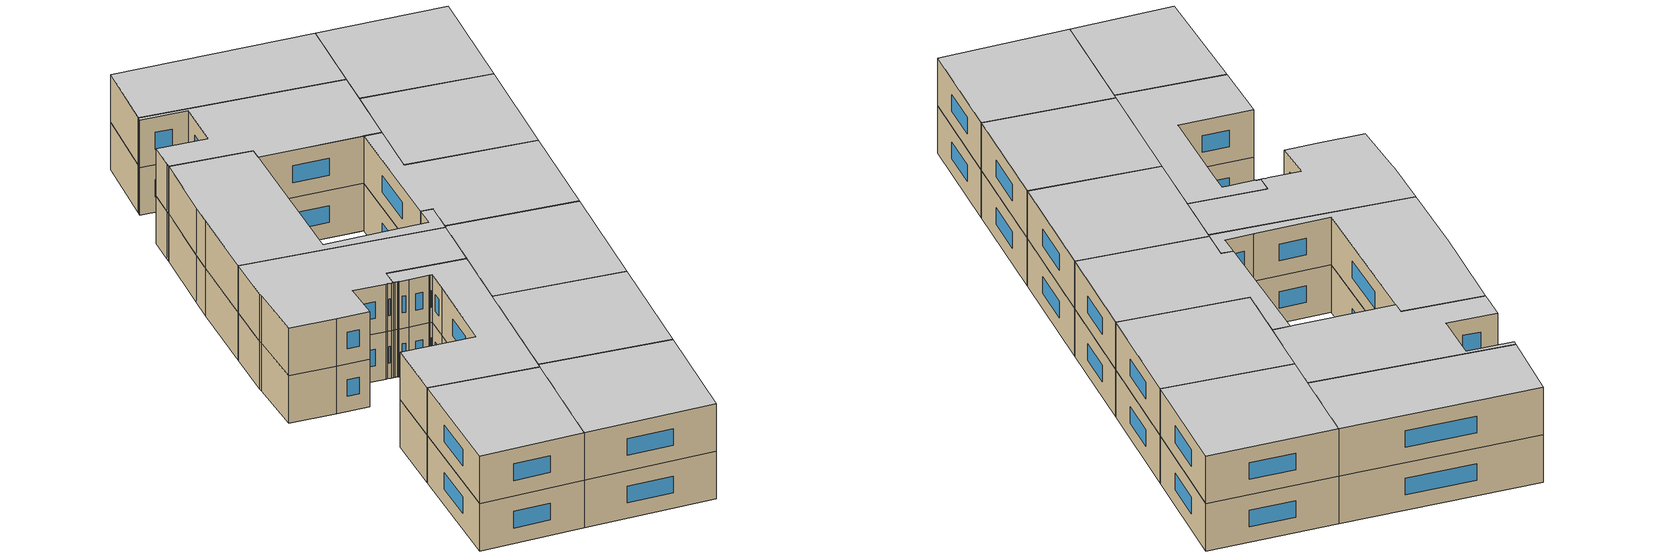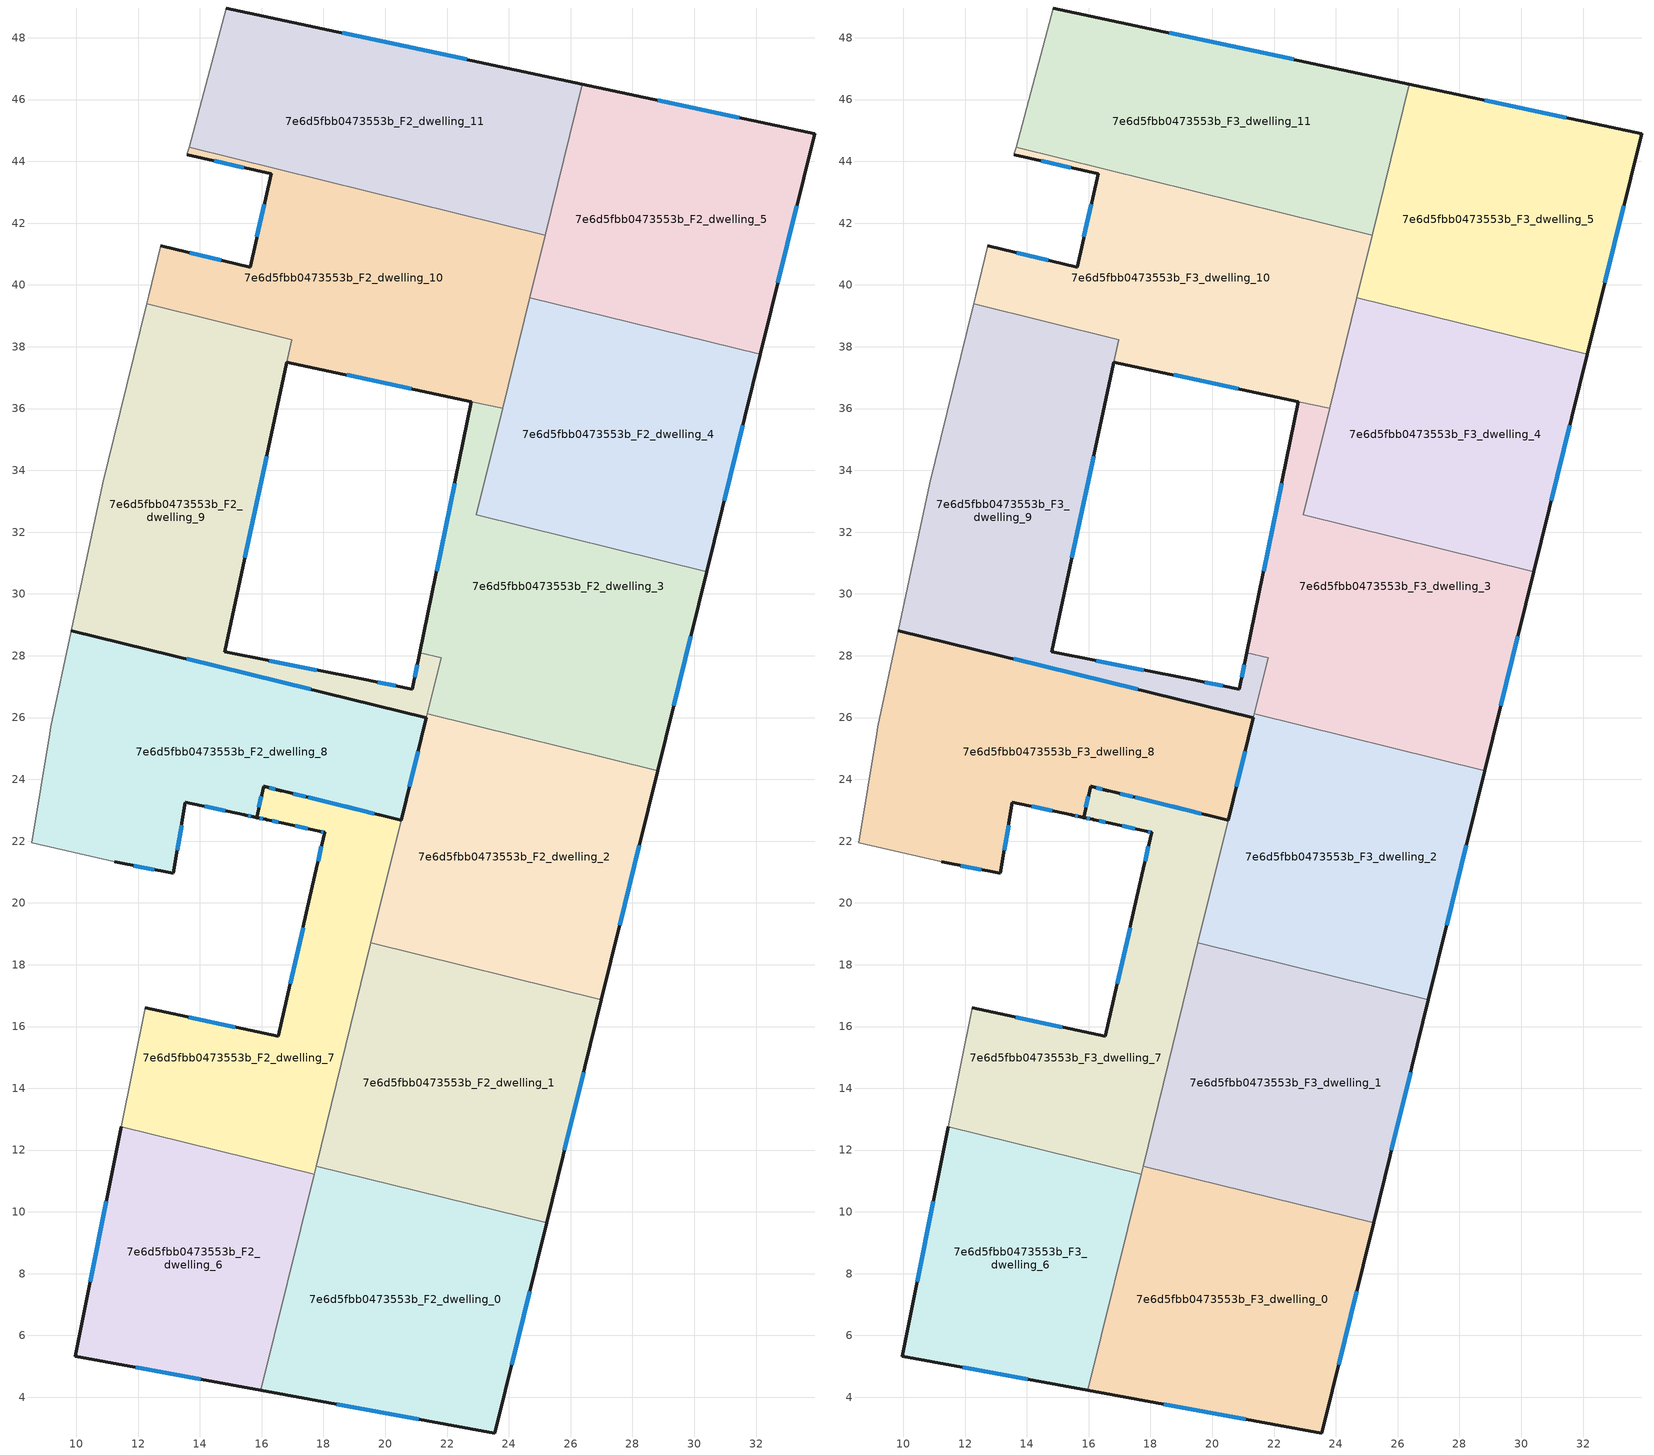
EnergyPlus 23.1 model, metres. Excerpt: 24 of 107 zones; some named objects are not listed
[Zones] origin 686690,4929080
7e6d5fbb0473553b_F2_dwelling_0
 floor to 7e6d5fbb0473553b_F1_dwelling_0 (EU_floor_Construction): 25.22,9.65 23.54,2.84 15.97,4.23 17.76,11.48 z6
 wall outside (EU_wall_Construction): 15.97,4.23 23.54,2.84 25.22,9.65 z6:9
 wall to 7e6d5fbb0473553b_F2_dwelling_1 (EU_wall_Construction): 25.22,9.65 17.76,11.48 z6:9
 wall to 7e6d5fbb0473553b_F2_dwelling_6 (EU_wall_Construction): 17.69,11.22 15.97,4.23 z6:9
 wall to 7e6d5fbb0473553b_F2_dwelling_7 (EU_wall_Construction): 17.76,11.48 17.69,11.22 z6:9
 window (EU_Window_Construction): 24.09,5.06 24.67,7.43 / 18.44,3.78 21.08,3.3 z6.98:8.02
7e6d5fbb0473553b_F2_dwelling_1
 floor to 7e6d5fbb0473553b_F1_dwelling_1 (EU_floor_Construction): 27,16.87 25.22,9.65 17.76,11.48 19.54,18.7 z6
 wall outside (EU_wall_Construction): 25.22,9.65 27,16.87 z6:9
 wall to 7e6d5fbb0473553b_F2_dwelling_2 (EU_wall_Construction): 27,16.87 19.54,18.7 z6:9
 wall to 7e6d5fbb0473553b_F2_dwelling_7 (EU_wall_Construction): 19.54,18.7 17.76,11.48 z6:9
 window (EU_Window_Construction): 25.8,12 26.42,14.52 z6.98:8.02
7e6d5fbb0473553b_F2_dwelling_10
 floor to 7e6d5fbb0473553b_F1_dwelling_10 (EU_floor_Construction): 25.18,41.62 23.8,36.01 16.81,37.5 16.97,38.23 12.28,39.39 12.34,39.65 12.73,41.26 15.62,40.57 16.3,43.59 13.58,44.21 13.6,44.26 13.65,44.45 z6
 wall outside (EU_wall_Construction): 13.58,44.21 16.3,43.59 15.62,40.57 12.73,41.26 / 16.81,37.5 22.78,36.22 z6:9
 wall to 7e6d5fbb0473553b_F2_dwelling_9 (EU_wall_Construction): 12.28,39.39 16.97,38.23 16.81,37.5 z6:9
 wall adiabatic (EU_wall_Construction): 12.73,41.26 12.34,39.65 12.28,39.39 / 13.65,44.45 13.6,44.26 13.58,44.21 z6:9
 wall to 7e6d5fbb0473553b_F2_dwelling_11 (EU_wall_Construction): 25.18,41.62 13.65,44.45 z6:9
 wall to 7e6d5fbb0473553b_F2_dwelling_3 (EU_wall_Construction): 22.78,36.22 23.8,36.01 z6:9
 wall to 7e6d5fbb0473553b_F2_dwelling_4 (EU_wall_Construction): 23.8,36.01 24.68,39.59 z6:9
 wall to 7e6d5fbb0473553b_F2_dwelling_5 (EU_wall_Construction): 24.68,39.59 25.18,41.62 z6:9
 window (EU_Window_Construction): 14.68,40.8 13.67,41.04 / 16.08,42.61 15.85,41.56 / 14.47,44.01 15.42,43.79 / 18.75,37.09 20.84,36.64 z6.98:8.02
7e6d5fbb0473553b_F2_dwelling_11
 floor to 7e6d5fbb0473553b_F1_dwelling_11 (EU_floor_Construction): 26.38,46.5 25.18,41.62 13.65,44.45 14.85,48.96 z6
 wall outside (EU_wall_Construction): 26.38,46.5 14.85,48.96 z6:9
 wall adiabatic (EU_wall_Construction): 14.85,48.96 13.65,44.45 z6:9
 wall to 7e6d5fbb0473553b_F2_dwelling_5 (EU_wall_Construction): 25.18,41.62 26.38,46.5 z6:9
 window (EU_Window_Construction): 22.63,47.3 18.6,48.16 z6.98:8.02
7e6d5fbb0473553b_F2_dwelling_2
 floor to 7e6d5fbb0473553b_F1_dwelling_2 (EU_floor_Construction): 28.82,24.28 27,16.87 19.54,18.7 21.36,26.12 z6
 wall outside (EU_wall_Construction): 27,16.87 28.82,24.28 / 21.33,25.99 20.52,22.68 z6:9
 wall to 7e6d5fbb0473553b_F2_dwelling_3 (EU_wall_Construction): 28.82,24.28 21.36,26.12 z6:9
 wall to 7e6d5fbb0473553b_F2_dwelling_9 (EU_wall_Construction): 21.36,26.12 21.33,25.99 z6:9
 wall to 7e6d5fbb0473553b_F2_dwelling_7 (EU_wall_Construction): 20.52,22.68 19.54,18.7 z6:9
 window (EU_Window_Construction): 27.59,19.28 28.23,21.87 / 21.07,24.91 20.78,23.75 z6.98:8.02
7e6d5fbb0473553b_F2_dwelling_3
 floor to 7e6d5fbb0473553b_F1_dwelling_3 (EU_floor_Construction): 30.41,30.72 28.82,24.28 21.36,26.12 21.81,27.93 21.12,28.1 22.78,36.22 23.8,36.01 22.95,32.56 z6
 wall outside (EU_wall_Construction): 22.78,36.22 21.12,28.1 / 28.82,24.28 30.41,30.72 z6:9
 wall to 7e6d5fbb0473553b_F2_dwelling_9 (EU_wall_Construction): 21.12,28.1 21.81,27.93 21.36,26.12 z6:9
 wall to 7e6d5fbb0473553b_F2_dwelling_4 (EU_wall_Construction): 30.41,30.72 22.95,32.56 23.8,36.01 z6:9
 window (EU_Window_Construction): 22.24,33.58 21.66,30.74 / 29.34,26.38 29.89,28.63 z6.98:8.02
7e6d5fbb0473553b_F2_dwelling_4
 floor to 7e6d5fbb0473553b_F1_dwelling_4 (EU_floor_Construction): 32.14,37.75 30.41,30.72 22.95,32.56 24.68,39.59 z6
 wall outside (EU_wall_Construction): 30.41,30.72 32.14,37.75 z6:9
 wall to 7e6d5fbb0473553b_F2_dwelling_5 (EU_wall_Construction): 32.14,37.75 24.68,39.59 z6:9
 window (EU_Window_Construction): 30.97,33.01 31.57,35.47 z6.98:8.02
7e6d5fbb0473553b_F2_dwelling_5
 floor to 7e6d5fbb0473553b_F1_dwelling_5 (EU_floor_Construction): 33.89,44.89 32.14,37.75 24.68,39.59 26.38,46.5 z6
 wall outside (EU_wall_Construction): 32.14,37.75 33.89,44.89 26.38,46.5 z6:9
 window (EU_Window_Construction): 31.45,45.42 28.82,45.98 / 32.71,40.07 33.32,42.57 z6.98:8.02
7e6d5fbb0473553b_F2_dwelling_6
 floor to 7e6d5fbb0473553b_F1_dwelling_6 (EU_floor_Construction): 17.69,11.22 15.97,4.23 9.96,5.33 11.46,12.75 z6
 wall outside (EU_wall_Construction): 11.46,12.75 9.96,5.33 15.97,4.23 z6:9
 wall to 7e6d5fbb0473553b_F2_dwelling_7 (EU_wall_Construction): 17.69,11.22 11.46,12.75 z6:9
 window (EU_Window_Construction): 11.92,4.98 14.02,4.59 / 10.97,10.34 10.45,7.75 z6.98:8.02
7e6d5fbb0473553b_F2_dwelling_7
 floor to 7e6d5fbb0473553b_F1_dwelling_7 (EU_floor_Construction): 20.52,22.68 17.69,11.22 11.46,12.75 12.23,16.6 16.54,15.68 17.72,20.89 18.03,22.28 17.89,22.32 17.87,22.32 16.71,22.57 16.16,22.69 16.13,22.7 15.83,22.76 16.06,23.77 16.61,23.64 16.64,23.63 17.81,23.34 17.83,23.34 z6
 wall outside (EU_wall_Construction): 16.13,22.7 16.16,22.69 16.71,22.57 17.87,22.32 17.89,22.32 18.03,22.28 17.72,20.89 16.54,15.68 12.23,16.6 / 20.52,22.68 17.83,23.34 17.81,23.34 16.64,23.63 16.61,23.64 16.06,23.77 15.83,22.76 z6:9
 wall adiabatic (EU_wall_Construction): 12.23,16.6 11.46,12.75 z6:9
 wall to 7e6d5fbb0473553b_F2_dwelling_8 (EU_wall_Construction): 15.83,22.76 15.91,22.75 16.08,22.71 16.13,22.7 z6:9
 window (EU_Window_Construction): 15.14,15.98 13.64,16.3 / 17.34,19.2 16.93,17.38 / 17.93,21.83 17.82,21.35 / 17.93,22.31 17.99,22.29 / 17.09,22.49 17.49,22.4 / 16.34,22.65 16.53,22.61 / 15.99,23.44 15.91,23.09 / 16.43,23.68 16.24,23.73 / 17.43,23.44 17.02,23.54 / 19.64,22.89 18.7,23.12 z6.98:8.02
7e6d5fbb0473553b_F2_dwelling_8
 floor to 7e6d5fbb0473553b_F1_dwelling_8 (EU_floor_Construction): 21.33,25.99 20.52,22.68 16.06,23.77 15.83,22.76 16.13,22.7 16.08,22.71 15.91,22.75 15.73,22.79 15.49,22.84 15.44,22.85 13.53,23.26 13.14,20.95 11.24,21.33 8.56,21.95 9.14,25.48 9.17,25.69 9.84,28.82 z6
 wall outside (EU_wall_Construction): 16.13,22.7 15.83,22.76 16.06,23.77 20.52,22.68 21.33,25.99 9.84,28.82 / 11.24,21.33 13.14,20.95 13.53,23.26 15.44,22.85 15.49,22.84 15.73,22.79 15.83,22.76 z6:9
 wall adiabatic (EU_wall_Construction): 9.84,28.82 9.17,25.69 9.14,25.48 8.56,21.95 11.24,21.33 z6:9
 window (EU_Window_Construction): 15.57,22.82 15.65,22.8 / 16.03,22.72 15.93,22.74 / 15.91,23.09 15.99,23.44 / 17.51,23.42 19.07,23.03 / 20.78,23.75 21.06,24.91 / 17.59,26.91 13.58,27.9 / 11.86,21.21 12.53,21.08 / 13.27,21.7 13.41,22.51 / 14.15,23.13 14.82,22.98 z6.98:8.02
7e6d5fbb0473553b_F2_dwelling_9
 floor to 7e6d5fbb0473553b_F1_dwelling_9 (EU_floor_Construction): 16.97,38.23 14.8,28.12 19.22,27.25 20.87,26.91 21.12,28.1 21.81,27.93 21.33,25.99 9.84,28.82 10.85,33.58 11.21,35.03 12.28,39.39 z6
 wall outside (EU_wall_Construction): 21.12,28.1 20.87,26.91 19.22,27.25 14.8,28.12 16.81,37.5 / 9.84,28.82 21.33,25.99 z6:9
 wall adiabatic (EU_wall_Construction): 12.28,39.39 11.21,35.03 10.85,33.58 9.84,28.82 z6:9
 window (EU_Window_Construction): 15.46,31.17 16.16,34.45 / 17.79,27.54 16.24,27.84 / 20.34,27.02 19.76,27.14 / 21.04,27.71 20.95,27.3 / 13.58,27.9 17.59,26.91 z6.98:8.02
7e6d5fbb0473553b_F3_dwelling_0
 floor to 7e6d5fbb0473553b_F2_dwelling_0 (EU_floor_Construction): 25.22,9.65 23.54,2.84 15.97,4.23 17.76,11.48 z9
 wall outside (EU_wall_Construction): 15.97,4.23 23.54,2.84 25.22,9.65 z9:12
 wall to 7e6d5fbb0473553b_F3_dwelling_1 (EU_wall_Construction): 25.22,9.65 17.76,11.48 z9:12
 wall to 7e6d5fbb0473553b_F3_dwelling_6 (EU_wall_Construction): 17.69,11.22 15.97,4.23 z9:12
 wall to 7e6d5fbb0473553b_F3_dwelling_7 (EU_wall_Construction): 17.76,11.48 17.69,11.22 z9:12
 window (EU_Window_Construction): 24.09,5.06 24.67,7.43 / 18.44,3.78 21.08,3.3 z9.98:11.02
 ceiling to 7e6d5fbb0473553b_F4_dwelling_0 (EU_floor_Construction): 23.54,2.84 25.22,9.65 17.76,11.48 15.97,4.23 z12
7e6d5fbb0473553b_F3_dwelling_1
 floor to 7e6d5fbb0473553b_F2_dwelling_1 (EU_floor_Construction): 27,16.87 25.22,9.65 17.76,11.48 19.54,18.7 z9
 wall outside (EU_wall_Construction): 25.22,9.65 27,16.87 z9:12
 wall to 7e6d5fbb0473553b_F3_dwelling_2 (EU_wall_Construction): 27,16.87 19.54,18.7 z9:12
 wall to 7e6d5fbb0473553b_F3_dwelling_7 (EU_wall_Construction): 19.54,18.7 17.76,11.48 z9:12
 window (EU_Window_Construction): 25.8,12 26.42,14.52 z9.98:11.02
 ceiling to 7e6d5fbb0473553b_F4_dwelling_1 (EU_floor_Construction): 25.22,9.65 27,16.87 19.54,18.7 17.76,11.48 z12
7e6d5fbb0473553b_F3_dwelling_10
 floor to 7e6d5fbb0473553b_F2_dwelling_10 (EU_floor_Construction): 25.18,41.62 23.8,36.01 16.81,37.5 16.97,38.23 12.28,39.39 12.34,39.65 12.73,41.26 15.62,40.57 16.3,43.59 13.58,44.21 13.6,44.26 13.65,44.45 z9
 wall outside (EU_wall_Construction): 13.58,44.21 16.3,43.59 15.62,40.57 12.73,41.26 / 16.81,37.5 22.78,36.22 z9:12
 wall to 7e6d5fbb0473553b_F3_dwelling_9 (EU_wall_Construction): 12.28,39.39 16.97,38.23 16.81,37.5 z9:12
 wall adiabatic (EU_wall_Construction): 12.73,41.26 12.34,39.65 12.28,39.39 / 13.65,44.45 13.6,44.26 13.58,44.21 z9:12
 wall to 7e6d5fbb0473553b_F3_dwelling_11 (EU_wall_Construction): 25.18,41.62 13.65,44.45 z9:12
 wall to 7e6d5fbb0473553b_F3_dwelling_3 (EU_wall_Construction): 22.78,36.22 23.8,36.01 z9:12
 wall to 7e6d5fbb0473553b_F3_dwelling_4 (EU_wall_Construction): 23.8,36.01 24.68,39.59 z9:12
 wall to 7e6d5fbb0473553b_F3_dwelling_5 (EU_wall_Construction): 24.68,39.59 25.18,41.62 z9:12
 window (EU_Window_Construction): 14.68,40.8 13.67,41.04 / 16.08,42.61 15.85,41.56 / 14.47,44.01 15.42,43.79 / 18.75,37.09 20.84,36.64 z9.98:11.02
 ceiling to 7e6d5fbb0473553b_F4_dwelling_10 (EU_floor_Construction): 23.8,36.01 25.18,41.62 13.65,44.45 13.6,44.26 13.58,44.21 16.3,43.59 15.62,40.57 12.73,41.26 12.34,39.65 12.28,39.39 16.97,38.23 16.81,37.5 z12
7e6d5fbb0473553b_F3_dwelling_11
 floor to 7e6d5fbb0473553b_F2_dwelling_11 (EU_floor_Construction): 26.38,46.5 25.18,41.62 13.65,44.45 14.85,48.96 z9
 wall outside (EU_wall_Construction): 26.38,46.5 14.85,48.96 z9:12
 wall adiabatic (EU_wall_Construction): 14.85,48.96 13.65,44.45 z9:12
 wall to 7e6d5fbb0473553b_F3_dwelling_5 (EU_wall_Construction): 25.18,41.62 26.38,46.5 z9:12
 window (EU_Window_Construction): 22.63,47.3 18.6,48.16 z9.98:11.02
 ceiling to 7e6d5fbb0473553b_F4_dwelling_11 (EU_floor_Construction): 25.18,41.62 26.38,46.5 14.85,48.96 13.65,44.45 z12
7e6d5fbb0473553b_F3_dwelling_2
 floor to 7e6d5fbb0473553b_F2_dwelling_2 (EU_floor_Construction): 28.82,24.28 27,16.87 19.54,18.7 21.36,26.12 z9
 wall outside (EU_wall_Construction): 27,16.87 28.82,24.28 / 21.33,25.99 20.52,22.68 z9:12
 wall to 7e6d5fbb0473553b_F3_dwelling_3 (EU_wall_Construction): 28.82,24.28 21.36,26.12 z9:12
 wall to 7e6d5fbb0473553b_F3_dwelling_9 (EU_wall_Construction): 21.36,26.12 21.33,25.99 z9:12
 wall to 7e6d5fbb0473553b_F3_dwelling_7 (EU_wall_Construction): 20.52,22.68 19.54,18.7 z9:12
 window (EU_Window_Construction): 27.59,19.28 28.23,21.87 / 21.07,24.91 20.78,23.75 z9.98:11.02
 ceiling to 7e6d5fbb0473553b_F4_dwelling_2 (EU_floor_Construction): 27,16.87 28.82,24.28 21.36,26.12 19.54,18.7 z12
7e6d5fbb0473553b_F3_dwelling_3
 floor to 7e6d5fbb0473553b_F2_dwelling_3 (EU_floor_Construction): 30.41,30.72 28.82,24.28 21.36,26.12 21.81,27.93 21.12,28.1 22.78,36.22 23.8,36.01 22.95,32.56 z9
 wall outside (EU_wall_Construction): 22.78,36.22 21.12,28.1 / 28.82,24.28 30.41,30.72 z9:12
 wall to 7e6d5fbb0473553b_F3_dwelling_9 (EU_wall_Construction): 21.12,28.1 21.81,27.93 21.36,26.12 z9:12
 wall to 7e6d5fbb0473553b_F3_dwelling_4 (EU_wall_Construction): 30.41,30.72 22.95,32.56 23.8,36.01 z9:12
 window (EU_Window_Construction): 22.24,33.58 21.66,30.74 / 29.34,26.38 29.89,28.63 z9.98:11.02
 ceiling to 7e6d5fbb0473553b_F4_dwelling_3 (EU_floor_Construction): 28.82,24.28 30.41,30.72 22.95,32.56 23.8,36.01 22.78,36.22 21.12,28.1 21.81,27.93 21.36,26.12 z12
7e6d5fbb0473553b_F3_dwelling_4
 floor to 7e6d5fbb0473553b_F2_dwelling_4 (EU_floor_Construction): 32.14,37.75 30.41,30.72 22.95,32.56 24.68,39.59 z9
 wall outside (EU_wall_Construction): 30.41,30.72 32.14,37.75 z9:12
 wall to 7e6d5fbb0473553b_F3_dwelling_5 (EU_wall_Construction): 32.14,37.75 24.68,39.59 z9:12
 window (EU_Window_Construction): 30.97,33.01 31.57,35.47 z9.98:11.02
 ceiling to 7e6d5fbb0473553b_F4_dwelling_4 (EU_floor_Construction): 30.41,30.72 32.14,37.75 24.68,39.59 22.95,32.56 z12
7e6d5fbb0473553b_F3_dwelling_5
 floor to 7e6d5fbb0473553b_F2_dwelling_5 (EU_floor_Construction): 33.89,44.89 32.14,37.75 24.68,39.59 26.38,46.5 z9
 wall outside (EU_wall_Construction): 32.14,37.75 33.89,44.89 26.38,46.5 z9:12
 window (EU_Window_Construction): 31.45,45.42 28.82,45.98 / 32.71,40.07 33.32,42.57 z9.98:11.02
 ceiling to 7e6d5fbb0473553b_F4_dwelling_5 (EU_floor_Construction): 32.14,37.75 33.89,44.89 26.38,46.5 24.68,39.59 z12
7e6d5fbb0473553b_F3_dwelling_6
 floor to 7e6d5fbb0473553b_F2_dwelling_6 (EU_floor_Construction): 17.69,11.22 15.97,4.23 9.96,5.33 11.46,12.75 z9
 wall outside (EU_wall_Construction): 11.46,12.75 9.96,5.33 15.97,4.23 z9:12
 wall to 7e6d5fbb0473553b_F3_dwelling_7 (EU_wall_Construction): 17.69,11.22 11.46,12.75 z9:12
 window (EU_Window_Construction): 11.92,4.98 14.02,4.59 / 10.97,10.34 10.45,7.75 z9.98:11.02
 ceiling to 7e6d5fbb0473553b_F4_dwelling_6 (EU_floor_Construction): 15.97,4.23 17.69,11.22 11.46,12.75 9.96,5.33 z12
7e6d5fbb0473553b_F3_dwelling_7
 floor to 7e6d5fbb0473553b_F2_dwelling_7 (EU_floor_Construction): 20.52,22.68 17.69,11.22 11.46,12.75 12.23,16.6 16.54,15.68 17.72,20.89 18.03,22.28 17.89,22.32 17.87,22.32 16.71,22.57 16.16,22.69 16.13,22.7 15.83,22.76 16.06,23.77 16.61,23.64 16.64,23.63 17.81,23.34 17.83,23.34 z9
 wall outside (EU_wall_Construction): 16.13,22.7 16.16,22.69 16.71,22.57 17.87,22.32 17.89,22.32 18.03,22.28 17.72,20.89 16.54,15.68 12.23,16.6 / 20.52,22.68 17.83,23.34 17.81,23.34 16.64,23.63 16.61,23.64 16.06,23.77 15.83,22.76 z9:12
 wall adiabatic (EU_wall_Construction): 12.23,16.6 11.46,12.75 z9:12
 wall to 7e6d5fbb0473553b_F3_dwelling_8 (EU_wall_Construction): 15.83,22.76 15.91,22.75 16.08,22.71 16.13,22.7 z9:12
 window (EU_Window_Construction): 15.14,15.98 13.64,16.3 / 17.34,19.2 16.93,17.38 / 17.93,21.83 17.82,21.35 / 17.93,22.31 17.99,22.29 / 17.09,22.49 17.49,22.4 / 16.34,22.65 16.53,22.61 / 15.99,23.44 15.91,23.09 / 16.43,23.68 16.24,23.73 / 17.43,23.44 17.02,23.54 / 19.64,22.89 18.7,23.12 z9.98:11.02
 ceiling to 7e6d5fbb0473553b_F4_dwelling_7 (EU_floor_Construction): 17.69,11.22 20.52,22.68 17.83,23.34 17.81,23.34 16.64,23.63 16.61,23.64 16.06,23.77 15.83,22.76 16.13,22.7 16.16,22.69 16.71,22.57 17.87,22.32 17.89,22.32 18.03,22.28 17.72,20.89 16.54,15.68 12.23,16.6 11.46,12.75 z12
7e6d5fbb0473553b_F3_dwelling_8
 floor to 7e6d5fbb0473553b_F2_dwelling_8 (EU_floor_Construction): 21.33,25.99 20.52,22.68 16.06,23.77 15.83,22.76 16.13,22.7 16.08,22.71 15.91,22.75 15.73,22.79 15.49,22.84 15.44,22.85 13.53,23.26 13.14,20.95 11.24,21.33 8.56,21.95 9.14,25.48 9.17,25.69 9.84,28.82 z9
 wall outside (EU_wall_Construction): 16.13,22.7 15.83,22.76 16.06,23.77 20.52,22.68 21.33,25.99 9.84,28.82 / 11.24,21.33 13.14,20.95 13.53,23.26 15.44,22.85 15.49,22.84 15.73,22.79 15.83,22.76 z9:12
 wall adiabatic (EU_wall_Construction): 9.84,28.82 9.17,25.69 9.14,25.48 8.56,21.95 11.24,21.33 z9:12
 window (EU_Window_Construction): 15.57,22.82 15.65,22.8 / 16.03,22.72 15.93,22.74 / 15.91,23.09 15.99,23.44 / 17.51,23.42 19.07,23.03 / 20.78,23.75 21.06,24.91 / 17.59,26.91 13.58,27.9 / 11.86,21.21 12.53,21.08 / 13.27,21.7 13.41,22.51 / 14.15,23.13 14.82,22.98 z9.98:11.02
 ceiling to 7e6d5fbb0473553b_F4_dwelling_8 (EU_floor_Construction): 20.52,22.68 21.33,25.99 9.84,28.82 9.17,25.69 9.14,25.48 8.56,21.95 11.24,21.33 13.14,20.95 13.53,23.26 15.44,22.85 15.49,22.84 15.73,22.79 15.91,22.75 16.08,22.71 16.13,22.7 15.83,22.76 16.06,23.77 z12
7e6d5fbb0473553b_F3_dwelling_9
 floor to 7e6d5fbb0473553b_F2_dwelling_9 (EU_floor_Construction): 16.97,38.23 14.8,28.12 19.22,27.25 20.87,26.91 21.12,28.1 21.81,27.93 21.33,25.99 9.84,28.82 10.85,33.58 11.21,35.03 12.28,39.39 z9
 wall outside (EU_wall_Construction): 21.12,28.1 20.87,26.91 19.22,27.25 14.8,28.12 16.81,37.5 / 9.84,28.82 21.33,25.99 z9:12
 wall adiabatic (EU_wall_Construction): 12.28,39.39 11.21,35.03 10.85,33.58 9.84,28.82 z9:12
 window (EU_Window_Construction): 15.46,31.17 16.16,34.45 / 17.79,27.54 16.24,27.84 / 20.34,27.02 19.76,27.14 / 21.04,27.71 20.95,27.3 / 13.58,27.9 17.59,26.91 z9.98:11.02
 ceiling to 7e6d5fbb0473553b_F4_dwelling_9 (EU_floor_Construction): 21.33,25.99 21.81,27.93 21.12,28.1 20.87,26.91 19.22,27.25 14.8,28.12 16.97,38.23 12.28,39.39 11.21,35.03 10.85,33.58 9.84,28.82 z12
[Building]
EU S2 Campaign: North Axis=0; Terrain=City; Solar Distribution=FullExterior
[Site:Location]
Bologna: Latitude=44.5; Longitude=11.25; Time Zone=1; Elevation=37
[SizingPeriod:WeatherFileDays]
AnnualSizingPeriod: Begin Month=1; Begin Day of Month=1; End Month=12; End Day of Month=31; Day of Week for Start Day=Monday; Use Weather File Daylight Saving Period=No; Use Weather File Rain and Snow Indicators=No
[MATERIAL]
EU_InternalMass_Material: Roughness=MediumRough; Thickness=0.1; Conductivity=1; Density=1800; Specific Heat=900; Thermal Absorptance=0.9; Solar Absorptance=0.7; Visible Absorptance=0.7
[MATERIAL:NOMASS] Roughness=MediumRough; Thermal Absorptance=0.9; Solar Absorptance=0.7; Visible Absorptance=0.7
Name | Thermal Resistance
EU_wall_NoMass | 0.905828
EU_floor_NoMass | 0.67114
[WINDOWMATERIAL:SIMPLEGLAZINGSYSTEM]
EU_Window_SimpleGlazing: UFactor=4.52486; Solar Heat Gain Coefficient=0.85; Visible Transmittance=0.85
[CONSTRUCTION]
EU_wall_Construction: EU_wall_NoMass
EU_floor_Construction: EU_floor_NoMass
EU_Window_Construction: EU_Window_SimpleGlazing
EU_InternalMass_Construction: EU_InternalMass_Material
[ZONE] Type=1; Multiplier=1; Ceiling Height=autocalculate; Floor Area=autocalculate; Part of Total Floor Area=Yes
Name | Volume
7e6d5fbb0473553b_F2_dwelling_0; 7e6d5fbb0473553b_F3_dwelling_0 | 166.756
7e6d5fbb0473553b_F2_dwelling_1; 7e6d5fbb0473553b_F3_dwelling_1 | 171.341
7e6d5fbb0473553b_F2_dwelling_10; 7e6d5fbb0473553b_F3_dwelling_10 | 175.202
7e6d5fbb0473553b_F2_dwelling_11; 7e6d5fbb0473553b_F3_dwelling_11 | 172.017
7e6d5fbb0473553b_F2_dwelling_2; 7e6d5fbb0473553b_F3_dwelling_2 | 175.941
7e6d5fbb0473553b_F2_dwelling_3; 7e6d5fbb0473553b_F3_dwelling_3 | 174.679
7e6d5fbb0473553b_F2_dwelling_4; 7e6d5fbb0473553b_F3_dwelling_4 | 166.767
7e6d5fbb0473553b_F2_dwelling_5; 7e6d5fbb0473553b_F3_dwelling_5 | 166.743
7e6d5fbb0473553b_F2_dwelling_6; 7e6d5fbb0473553b_F3_dwelling_6 | 138.686
7e6d5fbb0473553b_F2_dwelling_7; 7e6d5fbb0473553b_F3_dwelling_7 | 137.58
7e6d5fbb0473553b_F2_dwelling_8; 7e6d5fbb0473553b_F3_dwelling_8 | 177.735
7e6d5fbb0473553b_F2_dwelling_9; 7e6d5fbb0473553b_F3_dwelling_9 | 177.542
[INTERNALMASS] Construction=EU_InternalMass_Construction
Name | Zone or ZoneList | Surface Area
7e6d5fbb0473553b_F2_dwelling_0_EU_InternalMass | 7e6d5fbb0473553b_F2_dwelling_0 | 55.5853
7e6d5fbb0473553b_F2_dwelling_1_EU_InternalMass | 7e6d5fbb0473553b_F2_dwelling_1 | 57.1151
7e6d5fbb0473553b_F2_dwelling_2_EU_InternalMass | 7e6d5fbb0473553b_F2_dwelling_2 | 58.6509
7e6d5fbb0473553b_F2_dwelling_3_EU_InternalMass | 7e6d5fbb0473553b_F2_dwelling_3 | 58.2217
7e6d5fbb0473553b_F2_dwelling_4_EU_InternalMass | 7e6d5fbb0473553b_F2_dwelling_4 | 55.5888
7e6d5fbb0473553b_F2_dwelling_5_EU_InternalMass | 7e6d5fbb0473553b_F2_dwelling_5 | 55.581
7e6d5fbb0473553b_F2_dwelling_6_EU_InternalMass | 7e6d5fbb0473553b_F2_dwelling_6 | 46.2306
7e6d5fbb0473553b_F2_dwelling_7_EU_InternalMass | 7e6d5fbb0473553b_F2_dwelling_7 | 45.8602
7e6d5fbb0473553b_F2_dwelling_8_EU_InternalMass | 7e6d5fbb0473553b_F2_dwelling_8 | 59.2491
7e6d5fbb0473553b_F2_dwelling_9_EU_InternalMass | 7e6d5fbb0473553b_F2_dwelling_9 | 59.1993
7e6d5fbb0473553b_F2_dwelling_10_EU_InternalMass | 7e6d5fbb0473553b_F2_dwelling_10 | 58.4046
7e6d5fbb0473553b_F2_dwelling_11_EU_InternalMass | 7e6d5fbb0473553b_F2_dwelling_11 | 57.3349
7e6d5fbb0473553b_F3_dwelling_0_EU_InternalMass | 7e6d5fbb0473553b_F3_dwelling_0 | 55.5853
7e6d5fbb0473553b_F3_dwelling_1_EU_InternalMass | 7e6d5fbb0473553b_F3_dwelling_1 | 57.1151
7e6d5fbb0473553b_F3_dwelling_2_EU_InternalMass | 7e6d5fbb0473553b_F3_dwelling_2 | 58.6509
7e6d5fbb0473553b_F3_dwelling_3_EU_InternalMass | 7e6d5fbb0473553b_F3_dwelling_3 | 58.2217
7e6d5fbb0473553b_F3_dwelling_4_EU_InternalMass | 7e6d5fbb0473553b_F3_dwelling_4 | 55.5888
7e6d5fbb0473553b_F3_dwelling_5_EU_InternalMass | 7e6d5fbb0473553b_F3_dwelling_5 | 55.581
7e6d5fbb0473553b_F3_dwelling_6_EU_InternalMass | 7e6d5fbb0473553b_F3_dwelling_6 | 46.2306
7e6d5fbb0473553b_F3_dwelling_7_EU_InternalMass | 7e6d5fbb0473553b_F3_dwelling_7 | 45.8602
7e6d5fbb0473553b_F3_dwelling_8_EU_InternalMass | 7e6d5fbb0473553b_F3_dwelling_8 | 59.2491
7e6d5fbb0473553b_F3_dwelling_9_EU_InternalMass | 7e6d5fbb0473553b_F3_dwelling_9 | 59.1993
7e6d5fbb0473553b_F3_dwelling_10_EU_InternalMass | 7e6d5fbb0473553b_F3_dwelling_10 | 58.4046
7e6d5fbb0473553b_F3_dwelling_11_EU_InternalMass | 7e6d5fbb0473553b_F3_dwelling_11 | 57.3349
[OTHEREQUIPMENT] Fuel Type=Electricity; Design Level Calculation Method=Watts/Area; Power per Zone Floor Area=1; Fraction Latent=0; Fraction Radiant=0; Fraction Lost=0; Carbon Dioxide Generation Rate=0; EndUse Subcategory=EU_Step8_InternalGains
Name | Zone or ZoneList or Space or SpaceList | Schedule
EU_Step8_InternalGain_7e6d5fbb0473553b_F2_dwelling_0_f000 | 7e6d5fbb0473553b_F2_dwelling_0 | EU_Step8_GainSchedule_7e6d5fbb0473553b_F2_dwelling_0_f000
EU_Step8_InternalGain_7e6d5fbb0473553b_F2_dwelling_1_f000 | 7e6d5fbb0473553b_F2_dwelling_1 | EU_Step8_GainSchedule_7e6d5fbb0473553b_F2_dwelling_1_f000
EU_Step8_InternalGain_7e6d5fbb0473553b_F2_dwelling_2_f000 | 7e6d5fbb0473553b_F2_dwelling_2 | EU_Step8_GainSchedule_7e6d5fbb0473553b_F2_dwelling_2_f000
EU_Step8_InternalGain_7e6d5fbb0473553b_F2_dwelling_3_f000 | 7e6d5fbb0473553b_F2_dwelling_3 | EU_Step8_GainSchedule_7e6d5fbb0473553b_F2_dwelling_3_f000
EU_Step8_InternalGain_7e6d5fbb0473553b_F2_dwelling_4_f000 | 7e6d5fbb0473553b_F2_dwelling_4 | EU_Step8_GainSchedule_7e6d5fbb0473553b_F2_dwelling_4_f000
EU_Step8_InternalGain_7e6d5fbb0473553b_F2_dwelling_5_f000 | 7e6d5fbb0473553b_F2_dwelling_5 | EU_Step8_GainSchedule_7e6d5fbb0473553b_F2_dwelling_5_f000
EU_Step8_InternalGain_7e6d5fbb0473553b_F2_dwelling_6_f000 | 7e6d5fbb0473553b_F2_dwelling_6 | EU_Step8_GainSchedule_7e6d5fbb0473553b_F2_dwelling_6_f000
EU_Step8_InternalGain_7e6d5fbb0473553b_F2_dwelling_7_f000 | 7e6d5fbb0473553b_F2_dwelling_7 | EU_Step8_GainSchedule_7e6d5fbb0473553b_F2_dwelling_7_f000
EU_Step8_InternalGain_7e6d5fbb0473553b_F2_dwelling_8_f000 | 7e6d5fbb0473553b_F2_dwelling_8 | EU_Step8_GainSchedule_7e6d5fbb0473553b_F2_dwelling_8_f000
EU_Step8_InternalGain_7e6d5fbb0473553b_F2_dwelling_9_f000 | 7e6d5fbb0473553b_F2_dwelling_9 | EU_Step8_GainSchedule_7e6d5fbb0473553b_F2_dwelling_9_f000
EU_Step8_InternalGain_7e6d5fbb0473553b_F2_dwelling_10_f000 | 7e6d5fbb0473553b_F2_dwelling_10 | EU_Step8_GainSchedule_7e6d5fbb0473553b_F2_dwelling_10_f000
EU_Step8_InternalGain_7e6d5fbb0473553b_F2_dwelling_11_f000 | 7e6d5fbb0473553b_F2_dwelling_11 | EU_Step8_GainSchedule_7e6d5fbb0473553b_F2_dwelling_11_f000
EU_Step8_InternalGain_7e6d5fbb0473553b_F3_dwelling_0_f000 | 7e6d5fbb0473553b_F3_dwelling_0 | EU_Step8_GainSchedule_7e6d5fbb0473553b_F3_dwelling_0_f000
EU_Step8_InternalGain_7e6d5fbb0473553b_F3_dwelling_1_f000 | 7e6d5fbb0473553b_F3_dwelling_1 | EU_Step8_GainSchedule_7e6d5fbb0473553b_F3_dwelling_1_f000
EU_Step8_InternalGain_7e6d5fbb0473553b_F3_dwelling_2_f000 | 7e6d5fbb0473553b_F3_dwelling_2 | EU_Step8_GainSchedule_7e6d5fbb0473553b_F3_dwelling_2_f000
EU_Step8_InternalGain_7e6d5fbb0473553b_F3_dwelling_3_f000 | 7e6d5fbb0473553b_F3_dwelling_3 | EU_Step8_GainSchedule_7e6d5fbb0473553b_F3_dwelling_3_f000
EU_Step8_InternalGain_7e6d5fbb0473553b_F3_dwelling_4_f000 | 7e6d5fbb0473553b_F3_dwelling_4 | EU_Step8_GainSchedule_7e6d5fbb0473553b_F3_dwelling_4_f000
EU_Step8_InternalGain_7e6d5fbb0473553b_F3_dwelling_5_f000 | 7e6d5fbb0473553b_F3_dwelling_5 | EU_Step8_GainSchedule_7e6d5fbb0473553b_F3_dwelling_5_f000
EU_Step8_InternalGain_7e6d5fbb0473553b_F3_dwelling_6_f000 | 7e6d5fbb0473553b_F3_dwelling_6 | EU_Step8_GainSchedule_7e6d5fbb0473553b_F3_dwelling_6_f000
EU_Step8_InternalGain_7e6d5fbb0473553b_F3_dwelling_7_f000 | 7e6d5fbb0473553b_F3_dwelling_7 | EU_Step8_GainSchedule_7e6d5fbb0473553b_F3_dwelling_7_f000
EU_Step8_InternalGain_7e6d5fbb0473553b_F3_dwelling_8_f000 | 7e6d5fbb0473553b_F3_dwelling_8 | EU_Step8_GainSchedule_7e6d5fbb0473553b_F3_dwelling_8_f000
EU_Step8_InternalGain_7e6d5fbb0473553b_F3_dwelling_9_f000 | 7e6d5fbb0473553b_F3_dwelling_9 | EU_Step8_GainSchedule_7e6d5fbb0473553b_F3_dwelling_9_f000
EU_Step8_InternalGain_7e6d5fbb0473553b_F3_dwelling_10_f000 | 7e6d5fbb0473553b_F3_dwelling_10 | EU_Step8_GainSchedule_7e6d5fbb0473553b_F3_dwelling_10_f000
EU_Step8_InternalGain_7e6d5fbb0473553b_F3_dwelling_11_f000 | 7e6d5fbb0473553b_F3_dwelling_11 | EU_Step8_GainSchedule_7e6d5fbb0473553b_F3_dwelling_11_f000
[ZONEVENTILATION:DESIGNFLOWRATE] Schedule=EU_AlwaysOn; Design Flow Rate Calculation Method=AirChanges/Hour; Air Changes per Hour=0.73129; Ventilation Type=Natural; Fan Pressure Rise=0; Fan Total Efficiency=1; Constant Term Coefficient=1; Temperature Term Coefficient=0; Velocity Term Coefficient=0; Velocity Squared Term Coefficient=0; Minimum Indoor Temperature=-100; Maximum Indoor Temperature=100; Delta Temperature=-100; Minimum Outdoor Temperature=-100; Maximum Outdoor Temperature=100; Maximum Wind Speed=40
Name | Zone or ZoneList or Space or SpaceList
EU_ConstantAir_7e6d5fbb0473553b_F2_dwelling_0 | 7e6d5fbb0473553b_F2_dwelling_0
EU_ConstantAir_7e6d5fbb0473553b_F2_dwelling_1 | 7e6d5fbb0473553b_F2_dwelling_1
EU_ConstantAir_7e6d5fbb0473553b_F2_dwelling_2 | 7e6d5fbb0473553b_F2_dwelling_2
EU_ConstantAir_7e6d5fbb0473553b_F2_dwelling_3 | 7e6d5fbb0473553b_F2_dwelling_3
EU_ConstantAir_7e6d5fbb0473553b_F2_dwelling_4 | 7e6d5fbb0473553b_F2_dwelling_4
EU_ConstantAir_7e6d5fbb0473553b_F2_dwelling_5 | 7e6d5fbb0473553b_F2_dwelling_5
EU_ConstantAir_7e6d5fbb0473553b_F2_dwelling_6 | 7e6d5fbb0473553b_F2_dwelling_6
EU_ConstantAir_7e6d5fbb0473553b_F2_dwelling_7 | 7e6d5fbb0473553b_F2_dwelling_7
EU_ConstantAir_7e6d5fbb0473553b_F2_dwelling_8 | 7e6d5fbb0473553b_F2_dwelling_8
EU_ConstantAir_7e6d5fbb0473553b_F2_dwelling_9 | 7e6d5fbb0473553b_F2_dwelling_9
EU_ConstantAir_7e6d5fbb0473553b_F2_dwelling_10 | 7e6d5fbb0473553b_F2_dwelling_10
EU_ConstantAir_7e6d5fbb0473553b_F2_dwelling_11 | 7e6d5fbb0473553b_F2_dwelling_11
EU_ConstantAir_7e6d5fbb0473553b_F3_dwelling_0 | 7e6d5fbb0473553b_F3_dwelling_0
EU_ConstantAir_7e6d5fbb0473553b_F3_dwelling_1 | 7e6d5fbb0473553b_F3_dwelling_1
EU_ConstantAir_7e6d5fbb0473553b_F3_dwelling_2 | 7e6d5fbb0473553b_F3_dwelling_2
EU_ConstantAir_7e6d5fbb0473553b_F3_dwelling_3 | 7e6d5fbb0473553b_F3_dwelling_3
EU_ConstantAir_7e6d5fbb0473553b_F3_dwelling_4 | 7e6d5fbb0473553b_F3_dwelling_4
EU_ConstantAir_7e6d5fbb0473553b_F3_dwelling_5 | 7e6d5fbb0473553b_F3_dwelling_5
EU_ConstantAir_7e6d5fbb0473553b_F3_dwelling_6 | 7e6d5fbb0473553b_F3_dwelling_6
EU_ConstantAir_7e6d5fbb0473553b_F3_dwelling_7 | 7e6d5fbb0473553b_F3_dwelling_7
EU_ConstantAir_7e6d5fbb0473553b_F3_dwelling_8 | 7e6d5fbb0473553b_F3_dwelling_8
EU_ConstantAir_7e6d5fbb0473553b_F3_dwelling_9 | 7e6d5fbb0473553b_F3_dwelling_9
EU_ConstantAir_7e6d5fbb0473553b_F3_dwelling_10 | 7e6d5fbb0473553b_F3_dwelling_10
EU_ConstantAir_7e6d5fbb0473553b_F3_dwelling_11 | 7e6d5fbb0473553b_F3_dwelling_11
[HVACTEMPLATE:THERMOSTAT] Constant Heating Setpoint=20; Constant Cooling Setpoint=50
EU_HeatOnly_7e6d5fbb0473553b_F6_dwelling_7; EU_HeatOnly_7e6d5fbb0473553b_F6_dwelling_8; EU_HeatOnly_7e6d5fbb0473553b_F6_dwelling_9; EU_HeatOnly_7e6d5fbb0473553b_F6_dwelling_10; EU_HeatOnly_7e6d5fbb0473553b_F6_dwelling_11; EU_HeatOnly_7e6d5fbb0473553b_F7_dwelling_0; EU_HeatOnly_7e6d5fbb0473553b_F7_dwelling_1; EU_HeatOnly_7e6d5fbb0473553b_F7_dwelling_2; EU_HeatOnly_7e6d5fbb0473553b_F7_dwelling_3; EU_HeatOnly_7e6d5fbb0473553b_F7_dwelling_4; EU_HeatOnly_7e6d5fbb0473553b_F7_dwelling_5; EU_HeatOnly_7e6d5fbb0473553b_F7_dwelling_6; EU_HeatOnly_7e6d5fbb0473553b_F7_dwelling_7; EU_HeatOnly_7e6d5fbb0473553b_F7_dwelling_8; EU_HeatOnly_7e6d5fbb0473553b_F7_dwelling_9; EU_HeatOnly_7e6d5fbb0473553b_F7_dwelling_10; EU_HeatOnly_7e6d5fbb0473553b_F7_dwelling_11; EU_HeatOnly_7e6d5fbb0473553b_F8_dwelling_0; EU_HeatOnly_7e6d5fbb0473553b_F8_dwelling_1; EU_HeatOnly_7e6d5fbb0473553b_F8_dwelling_2; EU_HeatOnly_7e6d5fbb0473553b_F8_dwelling_3; EU_HeatOnly_7e6d5fbb0473553b_F8_dwelling_4; EU_HeatOnly_7e6d5fbb0473553b_F8_dwelling_5; EU_HeatOnly_7e6d5fbb0473553b_F8_dwelling_6; EU_HeatOnly_7e6d5fbb0473553b_F8_dwelling_7; EU_HeatOnly_7e6d5fbb0473553b_F8_dwelling_8; EU_HeatOnly_7e6d5fbb0473553b_F8_dwelling_9; EU_HeatOnly_7e6d5fbb0473553b_F8_dwelling_10
[HVACTEMPLATE:ZONE:IDEALLOADSAIRSYSTEM] System Availability Schedule=EU_AlwaysOn; Maximum Heating Supply Air Temperature=50; Minimum Cooling Supply Air Temperature=13; Maximum Heating Supply Air Humidity Ratio=0.0156; Minimum Cooling Supply Air Humidity Ratio=0.0077; Heating Limit=NoLimit; Cooling Limit=NoLimit; Heating Availability Schedule=EU_AlwaysOn; Cooling Availability Schedule=EU_CoolingOff; Dehumidification Control Type=ConstantSensibleHeatRatio; Cooling Sensible Heat Ratio=0.7; Dehumidification Setpoint=60; Humidification Control Type=None; Humidification Setpoint=30; Outdoor Air Method=None; Outdoor Air Flow Rate per Person=0.00944; Outdoor Air Flow Rate per Zone Floor Area=0; Outdoor Air Flow Rate per Zone=0; Demand Controlled Ventilation Type=None; Outdoor Air Economizer Type=NoEconomizer; Heat Recovery Type=None; Sensible Heat Recovery Effectiveness=0.7; Latent Heat Recovery Effectiveness=0.65
Name | Template Thermostat
7e6d5fbb0473553b_F2_dwelling_0 | EU_HeatOnly_7e6d5fbb0473553b_F2_dwelling_0
7e6d5fbb0473553b_F2_dwelling_1 | EU_HeatOnly_7e6d5fbb0473553b_F2_dwelling_1
7e6d5fbb0473553b_F2_dwelling_2 | EU_HeatOnly_7e6d5fbb0473553b_F2_dwelling_2
7e6d5fbb0473553b_F2_dwelling_3 | EU_HeatOnly_7e6d5fbb0473553b_F2_dwelling_3
7e6d5fbb0473553b_F2_dwelling_4 | EU_HeatOnly_7e6d5fbb0473553b_F2_dwelling_4
7e6d5fbb0473553b_F2_dwelling_5 | EU_HeatOnly_7e6d5fbb0473553b_F2_dwelling_5
7e6d5fbb0473553b_F2_dwelling_6 | EU_HeatOnly_7e6d5fbb0473553b_F2_dwelling_6
7e6d5fbb0473553b_F2_dwelling_7 | EU_HeatOnly_7e6d5fbb0473553b_F2_dwelling_7
7e6d5fbb0473553b_F2_dwelling_8 | EU_HeatOnly_7e6d5fbb0473553b_F2_dwelling_8
7e6d5fbb0473553b_F2_dwelling_9 | EU_HeatOnly_7e6d5fbb0473553b_F2_dwelling_9
7e6d5fbb0473553b_F2_dwelling_10 | EU_HeatOnly_7e6d5fbb0473553b_F2_dwelling_10
7e6d5fbb0473553b_F2_dwelling_11 | EU_HeatOnly_7e6d5fbb0473553b_F2_dwelling_11
7e6d5fbb0473553b_F3_dwelling_0 | EU_HeatOnly_7e6d5fbb0473553b_F3_dwelling_0
7e6d5fbb0473553b_F3_dwelling_1 | EU_HeatOnly_7e6d5fbb0473553b_F3_dwelling_1
7e6d5fbb0473553b_F3_dwelling_2 | EU_HeatOnly_7e6d5fbb0473553b_F3_dwelling_2
7e6d5fbb0473553b_F3_dwelling_3 | EU_HeatOnly_7e6d5fbb0473553b_F3_dwelling_3
7e6d5fbb0473553b_F3_dwelling_4 | EU_HeatOnly_7e6d5fbb0473553b_F3_dwelling_4
7e6d5fbb0473553b_F3_dwelling_5 | EU_HeatOnly_7e6d5fbb0473553b_F3_dwelling_5
7e6d5fbb0473553b_F3_dwelling_6 | EU_HeatOnly_7e6d5fbb0473553b_F3_dwelling_6
7e6d5fbb0473553b_F3_dwelling_7 | EU_HeatOnly_7e6d5fbb0473553b_F3_dwelling_7
7e6d5fbb0473553b_F3_dwelling_8 | EU_HeatOnly_7e6d5fbb0473553b_F3_dwelling_8
7e6d5fbb0473553b_F3_dwelling_9 | EU_HeatOnly_7e6d5fbb0473553b_F3_dwelling_9
7e6d5fbb0473553b_F3_dwelling_10 | EU_HeatOnly_7e6d5fbb0473553b_F3_dwelling_10
7e6d5fbb0473553b_F3_dwelling_11 | EU_HeatOnly_7e6d5fbb0473553b_F3_dwelling_11
[SIZING:ZONE] Zone Cooling Design Supply Air Temperature Input Method=SupplyAirTemperature; Zone Cooling Design Supply Air Temperature=13; Zone Heating Design Supply Air Temperature Input Method=SupplyAirTemperature; Zone Heating Design Supply Air Temperature=50; Zone Cooling Design Supply Air Humidity Ratio=0.008; Zone Heating Design Supply Air Humidity Ratio=0.008; Cooling Design Air Flow Method=DesignDay; Cooling Design Air Flow Rate=0; Cooling Minimum Air Flow per Zone Floor Area=0.000762; Cooling Minimum Air Flow=0; Cooling Minimum Air Flow Fraction=0.2; Heating Design Air Flow Method=DesignDay; Heating Design Air Flow Rate=0; Heating Maximum Air Flow per Zone Floor Area=0.002032; Heating Maximum Air Flow=0.141576; Heating Maximum Air Flow Fraction=0.3; Account for Dedicated Outdoor Air System=No; Dedicated Outdoor Air System Control Strategy=NeutralSupplyAir; Dedicated Outdoor Air Low Setpoint Temperature for Design=autosize; Dedicated Outdoor Air High Setpoint Temperature for Design=autosize; Zone Load Sizing Method=Sensible Load Only No Latent Load; Zone Latent Cooling Design Supply Air Humidity Ratio Input Method=HumidityRatioDifference; Zone Cooling Design Supply Air Humidity Ratio Difference=0.005; Zone Latent Heating Design Supply Air Humidity Ratio Input Method=HumidityRatioDifference; Zone Humidification Design Supply Air Humidity Ratio Difference=0.005
7e6d5fbb0473553b_F2_dwelling_0; 7e6d5fbb0473553b_F2_dwelling_1; 7e6d5fbb0473553b_F2_dwelling_2; 7e6d5fbb0473553b_F2_dwelling_3; 7e6d5fbb0473553b_F2_dwelling_4; 7e6d5fbb0473553b_F2_dwelling_5; 7e6d5fbb0473553b_F2_dwelling_6; 7e6d5fbb0473553b_F2_dwelling_7; 7e6d5fbb0473553b_F2_dwelling_8; 7e6d5fbb0473553b_F2_dwelling_9; 7e6d5fbb0473553b_F2_dwelling_10; 7e6d5fbb0473553b_F2_dwelling_11; 7e6d5fbb0473553b_F3_dwelling_0; 7e6d5fbb0473553b_F3_dwelling_1; 7e6d5fbb0473553b_F3_dwelling_2; 7e6d5fbb0473553b_F3_dwelling_3; 7e6d5fbb0473553b_F3_dwelling_4; 7e6d5fbb0473553b_F3_dwelling_5; 7e6d5fbb0473553b_F3_dwelling_6; 7e6d5fbb0473553b_F3_dwelling_7; 7e6d5fbb0473553b_F3_dwelling_8; 7e6d5fbb0473553b_F3_dwelling_9; 7e6d5fbb0473553b_F3_dwelling_10; 7e6d5fbb0473553b_F3_dwelling_11
[SCHEDULE:CONSTANT]
Name | Hourly Value
EU_AlwaysOn | 1
EU_CoolingOff | 0
[SCHEDULE:FILE] Column Number=1; Rows to Skip at Top=0; Number of Hours of Data=8760; Column Separator=Comma; Interpolate to Timestep=No; Minutes per Item=60; Adjust Schedule for Daylight Savings=Yes
Name | File
EU_Step8_GainSchedule_7e6d5fbb0473553b_F2_dwelling_0_f000 | ../../schedules/7e6d5fbb0473553b/7e6d5fbb0473553b_F2_dwelling_0_f000_gain.csv
EU_Step8_GainSchedule_7e6d5fbb0473553b_F2_dwelling_1_f000 | ../../schedules/7e6d5fbb0473553b/7e6d5fbb0473553b_F2_dwelling_1_f000_gain.csv
EU_Step8_GainSchedule_7e6d5fbb0473553b_F2_dwelling_2_f000 | ../../schedules/7e6d5fbb0473553b/7e6d5fbb0473553b_F2_dwelling_2_f000_gain.csv
EU_Step8_GainSchedule_7e6d5fbb0473553b_F2_dwelling_3_f000 | ../../schedules/7e6d5fbb0473553b/7e6d5fbb0473553b_F2_dwelling_3_f000_gain.csv
EU_Step8_GainSchedule_7e6d5fbb0473553b_F2_dwelling_4_f000 | ../../schedules/7e6d5fbb0473553b/7e6d5fbb0473553b_F2_dwelling_4_f000_gain.csv
EU_Step8_GainSchedule_7e6d5fbb0473553b_F2_dwelling_5_f000 | ../../schedules/7e6d5fbb0473553b/7e6d5fbb0473553b_F2_dwelling_5_f000_gain.csv
EU_Step8_GainSchedule_7e6d5fbb0473553b_F2_dwelling_6_f000 | ../../schedules/7e6d5fbb0473553b/7e6d5fbb0473553b_F2_dwelling_6_f000_gain.csv
EU_Step8_GainSchedule_7e6d5fbb0473553b_F2_dwelling_7_f000 | ../../schedules/7e6d5fbb0473553b/7e6d5fbb0473553b_F2_dwelling_7_f000_gain.csv
EU_Step8_GainSchedule_7e6d5fbb0473553b_F2_dwelling_8_f000 | ../../schedules/7e6d5fbb0473553b/7e6d5fbb0473553b_F2_dwelling_8_f000_gain.csv
EU_Step8_GainSchedule_7e6d5fbb0473553b_F2_dwelling_9_f000 | ../../schedules/7e6d5fbb0473553b/7e6d5fbb0473553b_F2_dwelling_9_f000_gain.csv
EU_Step8_GainSchedule_7e6d5fbb0473553b_F2_dwelling_10_f000 | ../../schedules/7e6d5fbb0473553b/7e6d5fbb0473553b_F2_dwelling_10_f000_gain.csv
EU_Step8_GainSchedule_7e6d5fbb0473553b_F2_dwelling_11_f000 | ../../schedules/7e6d5fbb0473553b/7e6d5fbb0473553b_F2_dwelling_11_f000_gain.csv
EU_Step8_GainSchedule_7e6d5fbb0473553b_F3_dwelling_0_f000 | ../../schedules/7e6d5fbb0473553b/7e6d5fbb0473553b_F3_dwelling_0_f000_gain.csv
EU_Step8_GainSchedule_7e6d5fbb0473553b_F3_dwelling_1_f000 | ../../schedules/7e6d5fbb0473553b/7e6d5fbb0473553b_F3_dwelling_1_f000_gain.csv
EU_Step8_GainSchedule_7e6d5fbb0473553b_F3_dwelling_2_f000 | ../../schedules/7e6d5fbb0473553b/7e6d5fbb0473553b_F3_dwelling_2_f000_gain.csv
EU_Step8_GainSchedule_7e6d5fbb0473553b_F3_dwelling_3_f000 | ../../schedules/7e6d5fbb0473553b/7e6d5fbb0473553b_F3_dwelling_3_f000_gain.csv
EU_Step8_GainSchedule_7e6d5fbb0473553b_F3_dwelling_4_f000 | ../../schedules/7e6d5fbb0473553b/7e6d5fbb0473553b_F3_dwelling_4_f000_gain.csv
EU_Step8_GainSchedule_7e6d5fbb0473553b_F3_dwelling_5_f000 | ../../schedules/7e6d5fbb0473553b/7e6d5fbb0473553b_F3_dwelling_5_f000_gain.csv
EU_Step8_GainSchedule_7e6d5fbb0473553b_F3_dwelling_6_f000 | ../../schedules/7e6d5fbb0473553b/7e6d5fbb0473553b_F3_dwelling_6_f000_gain.csv
EU_Step8_GainSchedule_7e6d5fbb0473553b_F3_dwelling_7_f000 | ../../schedules/7e6d5fbb0473553b/7e6d5fbb0473553b_F3_dwelling_7_f000_gain.csv
EU_Step8_GainSchedule_7e6d5fbb0473553b_F3_dwelling_8_f000 | ../../schedules/7e6d5fbb0473553b/7e6d5fbb0473553b_F3_dwelling_8_f000_gain.csv
EU_Step8_GainSchedule_7e6d5fbb0473553b_F3_dwelling_9_f000 | ../../schedules/7e6d5fbb0473553b/7e6d5fbb0473553b_F3_dwelling_9_f000_gain.csv
EU_Step8_GainSchedule_7e6d5fbb0473553b_F3_dwelling_10_f000 | ../../schedules/7e6d5fbb0473553b/7e6d5fbb0473553b_F3_dwelling_10_f000_gain.csv
EU_Step8_GainSchedule_7e6d5fbb0473553b_F3_dwelling_11_f000 | ../../schedules/7e6d5fbb0473553b/7e6d5fbb0473553b_F3_dwelling_11_f000_gain.csv
